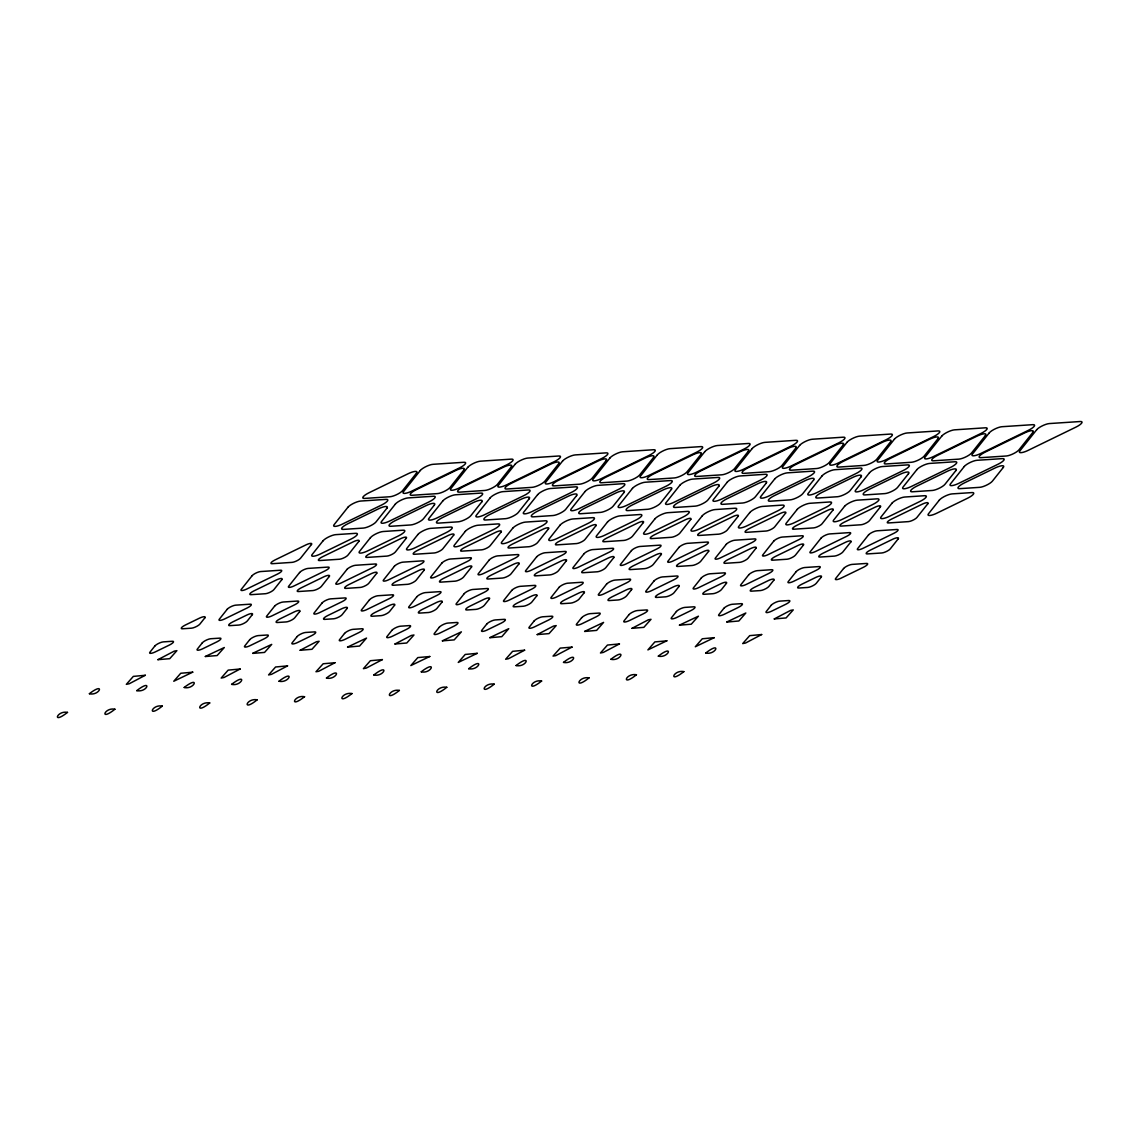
<?xml version="1.0" encoding="UTF-8"?>
<svg xmlns="http://www.w3.org/2000/svg" width="1139" height="1139" viewBox="0 0 1139 1139"><rect width="100%" height="100%" fill="white"/><g stroke="black" fill="none" stroke-linecap="round" stroke-linejoin="round"><path stroke-width="1.5" d="M67.5 712.359C51.454 725.13 56.978 710.152 67.5 712.416M89.369 693.779C99.776 696.014 105.457 681.321 89.426 693.651M114.911 709.227C99.079 721.898 104.375 707.077 114.911 709.227M136.78 690.647C147.472 692.811 152.697 678.061 136.78 690.647M145.322 675.27L129.22 683.756L126.329 684.34L133.334 676.395L145.322 675.27M157.922 659.666L169.725 658.684L176.901 650.654L174.21 651.152L157.922 659.666M162.322 706.095C146.461 718.837 151.829 703.831 162.322 706.152M184.205 687.515C194.47 689.821 200.379 674.943 184.219 687.443M192.733 672.138L173.769 681.25L180.745 673.263L192.733 672.195M205.333 656.534L217.136 655.551L224.312 647.522L205.347 656.463M209.733 702.962C194.185 715.591 198.812 700.969 209.733 702.962M231.616 684.368C241.952 686.689 247.832 671.725 231.616 684.368M240.144 669.006L224.041 677.491L221.165 678.061L228.156 670.131L240.144 669.006M252.744 653.402L264.547 652.419L271.723 644.389L252.787 653.259M257.143 699.83C241.625 712.444 246.28 697.808 257.143 699.83M279.027 681.236C289.263 683.571 295.314 668.65 279.041 681.179M287.555 665.874L271.452 674.359L268.576 674.929L275.567 666.998L287.555 665.874M300.155 650.269L311.958 649.287L319.134 641.257L316.443 641.741L300.155 650.269M304.569 696.684C288.537 709.426 294.147 694.42 304.554 696.741M326.437 678.104C336.845 680.339 342.512 665.632 326.48 677.976M334.966 662.727L318.678 671.312L315.973 671.739L323.163 663.766L334.966 662.727M347.566 647.123L359.554 646.055L366.53 638.082L347.58 647.066M351.979 693.551C336.147 706.251 341.159 691.544 351.979 693.551M373.848 674.971C384.227 677.278 389.951 662.343 373.848 674.971M382.391 659.595L366.274 668.08L363.398 668.664L370.389 660.72L382.391 659.595M394.977 643.991L406.78 643.008L413.97 634.993L411.264 635.477L394.977 643.991M399.39 690.419C383.658 703.09 388.67 688.34 399.39 690.419M421.259 671.839C431.524 674.16 437.447 659.267 421.273 671.768M429.802 656.463L410.837 665.575L417.799 657.587L429.787 656.52M442.388 640.858L454.205 639.876L461.38 631.846L442.402 640.801M446.801 687.287C431.168 699.93 435.867 685.322 446.801 687.287M468.67 668.707C479.149 670.956 484.787 656.078 468.67 668.707M477.213 653.33L458.248 662.442L465.21 654.455L477.213 653.33M489.798 637.726L501.801 636.658L508.763 628.671L489.855 637.598M494.212 684.155C478.594 696.783 483.32 682.161 494.212 684.155M516.081 665.56C526.702 667.753 532.055 652.96 516.081 665.56M524.623 650.198L508.521 658.684L505.631 659.253L512.621 651.323L524.623 650.198M537.209 634.594L549.026 633.611L556.202 625.582L553.497 626.08L537.209 634.594M541.623 681.022C525.805 693.736 531.173 678.744 541.623 681.079M563.492 662.428C574.227 664.535 579.466 649.885 563.52 662.371M572.034 647.066L555.747 655.637L553.041 656.078L560.217 648.105L572.034 647.123M584.634 631.462L596.622 630.394L603.585 622.407L584.649 631.39M589.034 677.876C573.259 690.561 578.256 675.854 589.034 677.876M610.903 659.296C621.282 661.617 626.948 646.696 610.903 659.296M619.445 643.919L603.343 652.419L600.452 652.989L607.457 645.058L619.445 643.919M632.045 628.315L643.848 627.347L651.024 619.317L648.333 619.801L632.045 628.315M636.445 674.744C620.883 687.401 625.411 672.822 636.445 674.744M658.328 656.164C668.579 658.484 674.53 643.606 658.342 656.107M666.856 640.787L647.892 649.899L654.868 641.912L666.856 640.844M679.456 625.183L691.259 624.2L698.435 616.185L679.47 625.126M683.856 671.611C667.967 684.311 673.22 669.518 683.856 671.611M705.739 653.031C716.203 655.281 721.855 640.403 705.739 653.031M714.267 637.655L695.303 646.767L702.279 638.78L714.267 637.655M726.867 622.051L738.855 620.983L745.831 612.996L726.91 621.922M761.678 634.523L745.575 643.008L742.699 643.592L749.69 635.647L761.678 634.523M774.278 618.918L786.081 617.936L793.257 609.906L790.566 610.404L774.278 618.918M154.876 645.984L149.935 652.22A5.424 1.381 -25.2 0 0 150.761 653.345A5.424 1.381 -25.2 0 0 155.402 651.85L169.455 645.016A5.424 1.381 -25.2 0 0 172.43 641.271L163.318 641.883A5.424 1.381 -25.2 0 0 154.876 645.984M204.849 617.851L199.909 624.072A5.424 1.381 -25.2 0 1 191.452 628.187L182.354 628.785A5.424 1.381 -25.2 0 1 185.33 625.04L199.382 618.206A5.424 1.381 -25.2 0 1 204.023 616.712A5.424 1.381 -25.2 0 1 204.849 617.851M252.16 575.665L241.269 589.39A5.424 1.381 -25.2 0 0 242.109 590.515A5.424 1.381 -25.2 0 0 246.75 589.034L277.688 573.971A5.424 1.381 -25.2 0 0 280.664 570.226L260.617 571.55A5.424 1.381 -25.2 0 0 252.16 575.665M227.231 609.251L219.3 619.232A5.424 1.381 -25.2 0 0 220.14 620.371A5.424 1.381 -25.2 0 0 224.782 618.876L247.277 607.927A5.424 1.381 -25.2 0 0 250.253 604.183L235.673 605.151A5.424 1.381 -25.2 0 0 227.231 609.251M202.286 642.852L197.346 649.088A5.424 1.381 -25.2 0 0 198.172 650.212A5.424 1.381 -25.2 0 0 202.813 648.717L216.866 641.883A5.424 1.381 -25.2 0 0 219.841 638.139L210.729 638.737A5.424 1.381 -25.2 0 0 202.286 642.852M252.26 614.704L247.32 620.94A5.424 1.381 -25.2 0 1 238.863 625.055L229.765 625.653A5.424 1.381 -25.2 0 1 232.74 621.908L246.793 615.074A5.424 1.381 -25.2 0 1 251.434 613.579A5.424 1.381 -25.2 0 1 252.26 614.704M281.846 579.623L273.915 589.603A5.424 1.381 -25.2 0 1 265.472 593.718L250.893 594.672A5.424 1.381 -25.2 0 1 253.869 590.927L276.364 579.979A5.424 1.381 -25.2 0 1 281.006 578.498A5.424 1.381 -25.2 0 1 281.846 579.623M311.417 544.542L300.525 558.267A5.424 1.381 -25.2 0 1 292.082 562.367L272.036 563.705A5.424 1.381 -25.2 0 1 274.997 559.961L305.95 544.898A5.424 1.381 -25.2 0 1 310.591 543.403A5.424 1.381 -25.2 0 1 311.417 544.542M347.965 507.211L334.097 524.68A8.144 2.064 -25.2 0 0 335.35 526.375A8.144 2.064 -25.2 0 0 342.312 524.139L381.707 504.976A8.144 2.064 -25.2 0 0 386.164 499.366L360.636 501.046A8.144 2.064 -25.2 0 0 347.965 507.211M323.035 540.811L312.129 554.536A8.144 2.064 -25.2 0 0 313.382 556.231A8.144 2.064 -25.2 0 0 320.344 553.995L351.296 538.932A8.144 2.064 -25.2 0 0 355.752 533.323L335.692 534.647A8.144 2.064 -25.2 0 0 323.035 540.811M299.585 572.533L288.68 586.258A5.424 1.381 -25.2 0 0 289.52 587.382A5.424 1.381 -25.2 0 0 294.161 585.887L325.099 570.838A5.424 1.381 -25.2 0 0 328.075 567.094L308.028 568.418A5.424 1.381 -25.2 0 0 299.585 572.533M274.641 606.119L266.711 616.099A5.424 1.381 -25.2 0 0 267.551 617.224A5.424 1.381 -25.2 0 0 272.193 615.743L294.688 604.795A5.424 1.381 -25.2 0 0 297.663 601.05L283.084 602.018A5.424 1.381 -25.2 0 0 274.641 606.119M249.697 639.719L244.757 645.955A5.424 1.381 -25.2 0 0 245.583 647.08A5.424 1.381 -25.2 0 0 250.224 645.585L264.276 638.751A5.424 1.381 -25.2 0 0 267.252 635.007L258.154 635.605A5.424 1.381 -25.2 0 0 249.697 639.719M299.671 611.572L294.73 617.808A5.424 1.381 -25.2 0 1 286.288 621.922L277.176 622.52A5.424 1.381 -25.2 0 1 280.151 618.776L294.204 611.942A5.424 1.381 -25.2 0 1 298.845 610.447A5.424 1.381 -25.2 0 1 299.671 611.572M329.256 576.491L321.326 586.471A5.424 1.381 -25.2 0 1 312.883 590.572L298.304 591.54A5.424 1.381 -25.2 0 1 301.28 587.795L323.775 576.847A5.424 1.381 -25.2 0 1 328.416 575.366A5.424 1.381 -25.2 0 1 329.256 576.491M358.828 541.409L347.936 555.134A5.424 1.381 -25.2 0 1 339.493 559.235L319.447 560.559A5.424 1.381 -25.2 0 1 322.408 556.814L353.361 541.765A5.424 1.381 -25.2 0 1 358.002 540.27A5.424 1.381 -25.2 0 1 358.828 541.409M386.918 508.193L376.027 521.918A8.144 2.064 -25.2 0 1 363.355 528.083L343.309 529.407A8.144 2.064 -25.2 0 1 347.765 523.783L378.718 508.734A8.144 2.064 -25.2 0 1 385.68 506.499A8.144 2.064 -25.2 0 1 386.918 508.193M416.504 473.112L402.637 490.582A8.144 2.064 -25.2 0 1 389.965 496.746L364.437 498.426A8.144 2.064 -25.2 0 1 368.894 492.817L408.289 473.653A8.144 2.064 -25.2 0 1 415.251 471.418A8.144 2.064 -25.2 0 1 416.504 473.112M420.319 470.478L403.477 491.706A8.144 2.064 -25.2 0 0 404.715 493.401A8.144 2.064 -25.2 0 0 411.677 491.165L459.53 467.887A8.144 2.064 -25.2 0 0 463.986 462.277L432.991 464.313A8.144 2.064 -25.2 0 0 420.319 470.478M395.375 504.079L381.508 521.548A8.144 2.064 -25.2 0 0 382.761 523.242A8.144 2.064 -25.2 0 0 389.723 521.007L429.118 501.843A8.144 2.064 -25.2 0 0 433.575 496.234L408.047 497.914A8.144 2.064 -25.2 0 0 395.375 504.079M370.446 537.665L359.54 551.404A8.144 2.064 -25.2 0 0 360.792 553.098A8.144 2.064 -25.2 0 0 367.755 550.849L398.707 535.8A8.144 2.064 -25.2 0 0 403.163 530.19L383.117 531.514A8.144 2.064 -25.2 0 0 370.446 537.665M346.996 569.386L336.09 583.125A5.424 1.381 -25.2 0 0 336.93 584.25A5.424 1.381 -25.2 0 0 341.572 582.755L372.51 567.706A5.424 1.381 -25.2 0 0 375.486 563.962L355.439 565.286A5.424 1.381 -25.2 0 0 346.996 569.386M322.052 602.987L314.136 612.967A5.424 1.381 -25.2 0 0 314.962 614.092A5.424 1.381 -25.2 0 0 319.603 612.611L342.099 601.663A5.424 1.381 -25.2 0 0 345.074 597.918L330.495 598.872A5.424 1.381 -25.2 0 0 322.052 602.987M297.108 636.587L292.168 642.809A5.424 1.381 -25.2 0 0 292.994 643.948A5.424 1.381 -25.2 0 0 297.649 642.453L311.687 635.619A5.424 1.381 -25.2 0 0 314.663 631.874L305.565 632.472A5.424 1.381 -25.2 0 0 297.108 636.587M347.082 608.44L342.141 614.676A5.424 1.381 -25.2 0 1 333.699 618.776L324.587 619.388A5.424 1.381 -25.2 0 1 327.562 615.644L341.615 608.81A5.424 1.381 -25.2 0 1 346.256 607.315A5.424 1.381 -25.2 0 1 347.082 608.44M376.667 573.358L368.751 583.339A5.424 1.381 -25.2 0 1 360.294 587.439L345.729 588.407A5.424 1.381 -25.2 0 1 348.691 584.663L371.186 573.714A5.424 1.381 -25.2 0 1 375.827 572.219A5.424 1.381 -25.2 0 1 376.667 573.358M406.253 538.263L395.347 552.002A5.424 1.381 -25.2 0 1 386.904 556.103L366.858 557.427A5.424 1.381 -25.2 0 1 369.819 553.682L400.771 538.633A5.424 1.381 -25.2 0 1 405.413 537.138A5.424 1.381 -25.2 0 1 406.253 538.263M434.343 505.061L423.437 518.786A8.144 2.064 -25.2 0 1 410.766 524.951L390.72 526.275A8.144 2.064 -25.2 0 1 395.176 520.651L426.128 505.602A8.144 2.064 -25.2 0 1 433.091 503.367A8.144 2.064 -25.2 0 1 434.343 505.061M463.915 469.966L450.047 487.449A8.144 2.064 -25.2 0 1 437.376 493.614L411.848 495.294A8.144 2.064 -25.2 0 1 416.304 489.685L455.7 470.521A8.144 2.064 -25.2 0 1 462.662 468.286A8.144 2.064 -25.2 0 1 463.915 469.966M467.73 467.346L450.887 488.574A8.144 2.064 -25.2 0 0 452.14 490.268A8.144 2.064 -25.2 0 0 459.102 488.033L506.94 464.755A8.144 2.064 -25.2 0 0 511.397 459.131L480.402 461.181A8.144 2.064 -25.2 0 0 467.73 467.346M442.786 500.946L428.919 518.416A8.144 2.064 -25.2 0 0 430.172 520.11A8.144 2.064 -25.2 0 0 437.134 517.875L476.529 498.711A8.144 2.064 -25.2 0 0 480.985 493.087L455.458 494.782A8.144 2.064 -25.2 0 0 442.786 500.946M417.856 534.533L406.95 548.258A8.144 2.064 -25.2 0 0 408.203 549.952A8.144 2.064 -25.2 0 0 415.166 547.717L446.118 532.668A8.144 2.064 -25.2 0 0 450.574 527.044L430.528 528.368A8.144 2.064 -25.2 0 0 417.856 534.533M394.407 566.254L383.501 579.993A5.424 1.381 -25.2 0 0 384.341 581.118A5.424 1.381 -25.2 0 0 388.983 579.623L419.921 564.574A5.424 1.381 -25.2 0 0 422.896 560.829L402.85 562.153A5.424 1.381 -25.2 0 0 394.407 566.254M369.463 599.854L361.547 609.835A5.424 1.381 -25.2 0 0 362.373 610.96A5.424 1.381 -25.2 0 0 367.014 609.465L389.524 598.53A5.424 1.381 -25.2 0 0 392.485 594.786L377.906 595.74A5.424 1.381 -25.2 0 0 369.463 599.854M344.533 633.441L339.579 639.677A5.424 1.381 -25.2 0 0 340.419 640.816A5.424 1.381 -25.2 0 0 345.06 639.321L359.112 632.487A5.424 1.381 -25.2 0 0 362.074 628.742L352.976 629.34A5.424 1.381 -25.2 0 0 344.533 633.441M394.507 605.307L389.552 611.543A5.424 1.381 -25.2 0 1 381.109 615.644L371.997 616.256A5.424 1.381 -25.2 0 1 374.973 612.497L389.025 605.663A5.424 1.381 -25.2 0 1 393.667 604.183A5.424 1.381 -25.2 0 1 394.507 605.307M424.078 570.226L416.162 580.207A5.424 1.381 -25.2 0 1 407.705 584.307L393.14 585.275A5.424 1.381 -25.2 0 1 396.101 581.531L418.597 570.582A5.424 1.381 -25.2 0 1 423.252 569.087A5.424 1.381 -25.2 0 1 424.078 570.226M453.664 535.131L442.758 548.87A5.424 1.381 -25.2 0 1 434.315 552.97L414.269 554.294A5.424 1.381 -25.2 0 1 417.23 550.55L448.182 535.501A5.424 1.381 -25.2 0 1 452.824 534.006A5.424 1.381 -25.2 0 1 453.664 535.131M481.754 501.929L470.848 515.654A8.144 2.064 -25.2 0 1 458.177 521.819L438.131 523.143A8.144 2.064 -25.2 0 1 442.587 517.519L473.539 502.47A8.144 2.064 -25.2 0 1 480.501 500.235A8.144 2.064 -25.2 0 1 481.754 501.929M511.326 466.833L497.458 484.317A8.144 2.064 -25.2 0 1 484.787 490.468L459.273 492.162A8.144 2.064 -25.2 0 1 463.715 486.538L503.111 467.374A8.144 2.064 -25.2 0 1 510.073 465.139A8.144 2.064 -25.2 0 1 511.326 466.833M515.141 464.214L498.298 485.442A8.144 2.064 -25.2 0 0 499.551 487.122A8.144 2.064 -25.2 0 0 506.513 484.887L554.351 461.622A8.144 2.064 -25.2 0 0 558.808 455.999L527.813 458.049A8.144 2.064 -25.2 0 0 515.141 464.214M490.211 497.8L476.33 515.284A8.144 2.064 -25.2 0 0 477.583 516.978A8.144 2.064 -25.2 0 0 484.545 514.743L523.94 495.579A8.144 2.064 -25.2 0 0 528.396 489.955L502.868 491.649A8.144 2.064 -25.2 0 0 490.211 497.8M465.267 531.4L454.376 545.125A8.144 2.064 -25.2 0 0 455.614 546.82A8.144 2.064 -25.2 0 0 462.576 544.584L493.529 529.535A8.144 2.064 -25.2 0 0 497.985 523.912L477.939 525.236A8.144 2.064 -25.2 0 0 465.267 531.4M441.818 563.122L430.912 576.847A5.424 1.381 -25.2 0 0 431.752 577.986A5.424 1.381 -25.2 0 0 436.394 576.491L467.346 561.442A5.424 1.381 -25.2 0 0 470.307 557.697L450.261 559.021A5.424 1.381 -25.2 0 0 441.818 563.122M416.874 596.722L408.958 606.703A5.424 1.381 -25.2 0 0 409.784 607.827A5.424 1.381 -25.2 0 0 414.425 606.332L436.935 595.398A5.424 1.381 -25.2 0 0 439.896 591.639L425.317 592.607A5.424 1.381 -25.2 0 0 416.874 596.722M391.944 630.308L386.989 636.544A5.424 1.381 -25.2 0 0 387.829 637.669A5.424 1.381 -25.2 0 0 392.471 636.188L406.523 629.354A5.424 1.381 -25.2 0 0 409.485 625.596L400.387 626.208A5.424 1.381 -25.2 0 0 391.944 630.308M441.918 602.175L436.963 608.411A5.424 1.381 -25.2 0 1 428.52 612.511L419.408 613.109A5.424 1.381 -25.2 0 1 422.384 609.365L436.436 602.531A5.424 1.381 -25.2 0 1 441.078 601.036A5.424 1.381 -25.2 0 1 441.918 602.175M471.489 567.08L463.573 577.06A5.424 1.381 -25.2 0 1 455.116 581.175L440.551 582.143A5.424 1.381 -25.2 0 1 443.512 578.398L466.022 567.45A5.424 1.381 -25.2 0 1 470.663 565.955A5.424 1.381 -25.2 0 1 471.489 567.08M501.075 531.998L490.169 545.723A5.424 1.381 -25.2 0 1 481.726 549.838L461.679 551.162A5.424 1.381 -25.2 0 1 464.655 547.418L495.593 532.369A5.424 1.381 -25.2 0 1 500.235 530.874A5.424 1.381 -25.2 0 1 501.075 531.998M529.165 498.782L518.259 512.522A8.144 2.064 -25.2 0 1 505.602 518.672L485.541 520.01A8.144 2.064 -25.2 0 1 489.998 514.387L520.95 499.338A8.144 2.064 -25.2 0 1 527.912 497.102A8.144 2.064 -25.2 0 1 529.165 498.782M558.736 463.701L544.869 481.185A8.144 2.064 -25.2 0 1 532.198 487.335L506.684 489.03A8.144 2.064 -25.2 0 1 511.14 483.406L550.521 464.242A8.144 2.064 -25.2 0 1 557.484 462.007A8.144 2.064 -25.2 0 1 558.736 463.701M562.552 461.081L545.709 482.295A8.144 2.064 -25.2 0 0 546.962 483.99A8.144 2.064 -25.2 0 0 553.924 481.754L601.762 458.49A8.144 2.064 -25.2 0 0 606.219 452.866L575.223 454.917A8.144 2.064 -25.2 0 0 562.552 461.081M537.622 494.668L523.741 512.151A8.144 2.064 -25.2 0 0 524.994 513.846A8.144 2.064 -25.2 0 0 531.956 511.61L571.351 492.447A8.144 2.064 -25.2 0 0 575.807 486.823L550.279 488.517A8.144 2.064 -25.2 0 0 537.622 494.668M512.678 528.268L501.786 541.993A8.144 2.064 -25.2 0 0 503.025 543.687A8.144 2.064 -25.2 0 0 510.001 541.452L540.94 526.403A8.144 2.064 -25.2 0 0 545.396 520.779L525.35 522.103A8.144 2.064 -25.2 0 0 512.678 528.268M489.229 559.989L478.323 573.714A5.424 1.381 -25.2 0 0 479.163 574.839A5.424 1.381 -25.2 0 0 483.804 573.358L514.757 558.295A5.424 1.381 -25.2 0 0 517.718 554.551L497.672 555.875A5.424 1.381 -25.2 0 0 489.229 559.989M464.285 593.59L456.369 603.57A5.424 1.381 -25.2 0 0 457.195 604.695A5.424 1.381 -25.2 0 0 461.836 603.2L484.346 592.252A5.424 1.381 -25.2 0 0 487.307 588.507L472.742 589.475A5.424 1.381 -25.2 0 0 464.285 593.59M439.355 627.176L434.4 633.412A5.424 1.381 -25.2 0 0 435.24 634.537A5.424 1.381 -25.2 0 0 439.882 633.056L453.934 626.208A5.424 1.381 -25.2 0 0 456.896 622.464L447.798 623.076A5.424 1.381 -25.2 0 0 439.355 627.176M489.329 599.043L484.374 605.265A5.424 1.381 -25.2 0 1 475.931 609.379L466.833 609.977A5.424 1.381 -25.2 0 1 469.795 606.233L483.847 599.399A5.424 1.381 -25.2 0 1 488.489 597.904A5.424 1.381 -25.2 0 1 489.329 599.043M518.9 563.947L510.984 573.928A5.424 1.381 -25.2 0 1 502.541 578.043L487.962 579.011A5.424 1.381 -25.2 0 1 490.923 575.252L513.433 564.318A5.424 1.381 -25.2 0 1 518.074 562.823A5.424 1.381 -25.2 0 1 518.9 563.947M548.485 528.866L537.58 542.591A5.424 1.381 -25.2 0 1 529.137 546.706L509.09 548.03A5.424 1.381 -25.2 0 1 512.066 544.285L543.004 529.222A5.424 1.381 -25.2 0 1 547.645 527.741A5.424 1.381 -25.2 0 1 548.485 528.866M576.576 495.65L565.67 509.389A8.144 2.064 -25.2 0 1 553.013 515.54L532.952 516.864A8.144 2.064 -25.2 0 1 537.409 511.254L568.361 496.191A8.144 2.064 -25.2 0 1 575.323 493.956A8.144 2.064 -25.2 0 1 576.576 495.65M606.147 460.569L592.28 478.038A8.144 2.064 -25.2 0 1 579.609 484.203L554.095 485.897A8.144 2.064 -25.2 0 1 558.551 480.274L597.947 461.11A8.144 2.064 -25.2 0 1 604.909 458.875A8.144 2.064 -25.2 0 1 606.147 460.569M609.963 457.949L593.12 479.163A8.144 2.064 -25.2 0 0 594.373 480.857A8.144 2.064 -25.2 0 0 601.335 478.622L649.173 455.344A8.144 2.064 -25.2 0 0 653.629 449.734L622.634 451.784A8.144 2.064 -25.2 0 0 609.963 457.949M585.033 491.535L571.152 509.019A8.144 2.064 -25.2 0 0 572.404 510.713A8.144 2.064 -25.2 0 0 579.367 508.464L618.762 489.3A8.144 2.064 -25.2 0 0 623.218 483.691L597.69 485.371A8.144 2.064 -25.2 0 0 585.033 491.535M560.089 525.136L549.197 538.861A8.144 2.064 -25.2 0 0 550.45 540.555A8.144 2.064 -25.2 0 0 557.412 538.32L588.35 523.257A8.144 2.064 -25.2 0 0 592.807 517.647L572.76 518.971A8.144 2.064 -25.2 0 0 560.089 525.136M536.64 556.857L525.748 570.582A5.424 1.381 -25.2 0 0 526.574 571.707A5.424 1.381 -25.2 0 0 531.215 570.226L562.168 555.163A5.424 1.381 -25.2 0 0 565.129 551.418L545.083 552.742A5.424 1.381 -25.2 0 0 536.64 556.857M511.696 590.443L503.78 600.424A5.424 1.381 -25.2 0 0 504.605 601.563A5.424 1.381 -25.2 0 0 509.261 600.068L531.756 589.119A5.424 1.381 -25.2 0 0 534.718 585.375L520.153 586.343A5.424 1.381 -25.2 0 0 511.696 590.443M486.766 624.044L481.811 630.28A5.424 1.381 -25.2 0 0 482.651 631.405A5.424 1.381 -25.2 0 0 487.293 629.91L501.345 623.076A5.424 1.381 -25.2 0 0 504.306 619.331L495.209 619.929A5.424 1.381 -25.2 0 0 486.766 624.044M536.74 595.896L531.785 602.132A5.424 1.381 -25.2 0 1 523.342 606.247L514.244 606.845A5.424 1.381 -25.2 0 1 517.206 603.101L531.258 596.267A5.424 1.381 -25.2 0 1 535.899 594.772A5.424 1.381 -25.2 0 1 536.74 595.896M566.311 560.815L558.395 570.796A5.424 1.381 -25.2 0 1 549.952 574.91L535.373 575.864A5.424 1.381 -25.2 0 1 538.348 572.12L560.844 561.185A5.424 1.381 -25.2 0 1 565.485 559.69A5.424 1.381 -25.2 0 1 566.311 560.815M595.896 525.734L585.005 539.459A5.424 1.381 -25.2 0 1 576.548 543.574L556.501 544.898A5.424 1.381 -25.2 0 1 559.477 541.153L590.415 526.09A5.424 1.381 -25.2 0 1 595.056 524.609A5.424 1.381 -25.2 0 1 595.896 525.734M623.987 492.518L613.095 506.243A8.144 2.064 -25.2 0 1 600.424 512.408L580.377 513.732A8.144 2.064 -25.2 0 1 584.82 508.122L615.772 493.059A8.144 2.064 -25.2 0 1 622.734 490.824A8.144 2.064 -25.2 0 1 623.987 492.518M653.572 457.437L639.691 474.906A8.144 2.064 -25.2 0 1 627.019 481.071L601.506 482.765A8.144 2.064 -25.2 0 1 605.962 477.141L645.357 457.978A8.144 2.064 -25.2 0 1 652.32 455.742A8.144 2.064 -25.2 0 1 653.572 457.437M657.374 454.803L640.531 476.031A8.144 2.064 -25.2 0 0 641.784 477.725A8.144 2.064 -25.2 0 0 648.746 475.49L696.584 452.211A8.144 2.064 -25.2 0 0 701.04 446.602L670.045 448.652A8.144 2.064 -25.2 0 0 657.374 454.803M632.444 488.403L618.562 505.873A8.144 2.064 -25.2 0 0 619.815 507.567A8.144 2.064 -25.2 0 0 626.777 505.332L666.173 486.168A8.144 2.064 -25.2 0 0 670.629 480.558L645.115 482.238A8.144 2.064 -25.2 0 0 632.444 488.403M607.5 522.004L596.608 535.729A8.144 2.064 -25.2 0 0 597.861 537.423A8.144 2.064 -25.2 0 0 604.823 535.188L635.761 520.124A8.144 2.064 -25.2 0 0 640.218 514.515L620.171 515.839A8.144 2.064 -25.2 0 0 607.5 522.004M584.051 553.725L573.159 567.45A5.424 1.381 -25.2 0 0 573.985 568.575A5.424 1.381 -25.2 0 0 578.626 567.08L609.579 552.031A5.424 1.381 -25.2 0 0 612.54 548.286L592.494 549.61A5.424 1.381 -25.2 0 0 584.051 553.725M559.121 587.311L551.191 597.292A5.424 1.381 -25.2 0 0 552.031 598.431A5.424 1.381 -25.2 0 0 556.672 596.936L579.167 585.987A5.424 1.381 -25.2 0 0 582.143 582.243L567.564 583.211A5.424 1.381 -25.2 0 0 559.121 587.311M534.177 620.912L529.222 627.148A5.424 1.381 -25.2 0 0 530.062 628.272A5.424 1.381 -25.2 0 0 534.704 626.777L548.756 619.943A5.424 1.381 -25.2 0 0 551.732 616.199L542.62 616.797A5.424 1.381 -25.2 0 0 534.177 620.912M584.15 592.764L579.196 599A5.424 1.381 -25.2 0 1 570.753 603.115L561.655 603.713A5.424 1.381 -25.2 0 1 564.617 599.968L578.669 593.134A5.424 1.381 -25.2 0 1 583.31 591.639A5.424 1.381 -25.2 0 1 584.15 592.764M613.722 557.683L605.806 567.663A5.424 1.381 -25.2 0 1 597.363 571.778L582.784 572.732A5.424 1.381 -25.2 0 1 585.759 568.987L608.254 558.039A5.424 1.381 -25.2 0 1 612.896 556.558A5.424 1.381 -25.2 0 1 613.722 557.683M643.307 522.602L632.416 536.327A5.424 1.381 -25.2 0 1 623.958 540.427L603.912 541.751A5.424 1.381 -25.2 0 1 606.888 538.007L637.826 522.958A5.424 1.381 -25.2 0 1 642.467 521.463A5.424 1.381 -25.2 0 1 643.307 522.602M671.398 489.386L660.506 503.111A8.144 2.064 -25.2 0 1 647.835 509.275L627.788 510.599A8.144 2.064 -25.2 0 1 632.245 504.976L663.183 489.927A8.144 2.064 -25.2 0 1 670.145 487.691A8.144 2.064 -25.2 0 1 671.398 489.386M700.983 454.304L687.102 471.774A8.144 2.064 -25.2 0 1 674.43 477.939L648.917 479.619A8.144 2.064 -25.2 0 1 653.373 474.009L692.768 454.845A8.144 2.064 -25.2 0 1 699.73 452.61A8.144 2.064 -25.2 0 1 700.983 454.304M704.785 451.67L687.942 472.899A8.144 2.064 -25.2 0 0 689.195 474.593A8.144 2.064 -25.2 0 0 696.157 472.358L743.995 449.079A8.144 2.064 -25.2 0 0 748.451 443.47L717.456 445.52A8.144 2.064 -25.2 0 0 704.785 451.67M679.855 485.271L665.988 502.74A8.144 2.064 -25.2 0 0 667.226 504.435A8.144 2.064 -25.2 0 0 674.188 502.199L713.584 483.036A8.144 2.064 -25.2 0 0 718.04 477.426L692.526 479.106A8.144 2.064 -25.2 0 0 679.855 485.271M654.911 518.857L644.019 532.596A8.144 2.064 -25.2 0 0 645.272 534.291A8.144 2.064 -25.2 0 0 652.234 532.055L683.172 516.992A8.144 2.064 -25.2 0 0 687.629 511.383L667.582 512.707A8.144 2.064 -25.2 0 0 654.911 518.857M631.462 550.578L620.57 564.318A5.424 1.381 -25.2 0 0 621.396 565.442A5.424 1.381 -25.2 0 0 626.037 563.947L656.989 548.898A5.424 1.381 -25.2 0 0 659.965 545.154L639.904 546.478A5.424 1.381 -25.2 0 0 631.462 550.578M606.532 584.179L598.601 594.159A5.424 1.381 -25.2 0 0 599.441 595.284A5.424 1.381 -25.2 0 0 604.083 593.803L626.578 582.855A5.424 1.381 -25.2 0 0 629.554 579.11L614.975 580.078A5.424 1.381 -25.2 0 0 606.532 584.179M581.588 617.779L576.633 624.001A5.424 1.381 -25.2 0 0 577.473 625.14A5.424 1.381 -25.2 0 0 582.114 623.645L596.167 616.811A5.424 1.381 -25.2 0 0 599.142 613.067L590.03 613.665A5.424 1.381 -25.2 0 0 581.588 617.779M631.561 589.632L626.607 595.868A5.424 1.381 -25.2 0 1 618.164 599.968L609.066 600.58A5.424 1.381 -25.2 0 1 612.027 596.836L626.08 590.002A5.424 1.381 -25.2 0 1 630.721 588.507A5.424 1.381 -25.2 0 1 631.561 589.632M661.147 554.551L653.216 564.531A5.424 1.381 -25.2 0 1 644.774 568.632L630.194 569.6A5.424 1.381 -25.2 0 1 633.17 565.855L655.665 554.907A5.424 1.381 -25.2 0 1 660.307 553.426A5.424 1.381 -25.2 0 1 661.147 554.551M690.718 519.455L679.826 533.194A5.424 1.381 -25.2 0 1 671.384 537.295L651.323 538.619A5.424 1.381 -25.2 0 1 654.299 534.874L685.251 519.825A5.424 1.381 -25.2 0 1 689.892 518.33A5.424 1.381 -25.2 0 1 690.718 519.455M718.809 486.253L707.917 499.978A8.144 2.064 -25.2 0 1 695.246 506.143L675.199 507.467A8.144 2.064 -25.2 0 1 679.656 501.843L710.594 486.794A8.144 2.064 -25.2 0 1 717.556 484.559A8.144 2.064 -25.2 0 1 718.809 486.253M748.394 451.172L734.513 468.642A8.144 2.064 -25.2 0 1 721.855 474.806L696.328 476.486A8.144 2.064 -25.2 0 1 700.784 470.877L740.179 451.713A8.144 2.064 -25.2 0 1 747.141 449.478A8.144 2.064 -25.2 0 1 748.394 451.172M752.21 448.538L735.353 469.766A8.144 2.064 -25.2 0 0 736.606 471.461A8.144 2.064 -25.2 0 0 743.568 469.225L791.406 445.947A8.144 2.064 -25.2 0 0 795.862 440.323L764.867 442.373A8.144 2.064 -25.2 0 0 752.21 448.538M727.266 482.139L713.398 499.608A8.144 2.064 -25.2 0 0 714.637 501.302A8.144 2.064 -25.2 0 0 721.613 499.067L760.994 479.903A8.144 2.064 -25.2 0 0 765.451 474.28L739.937 475.974A8.144 2.064 -25.2 0 0 727.266 482.139M702.322 515.725L691.43 529.464A8.144 2.064 -25.2 0 0 692.683 531.144A8.144 2.064 -25.2 0 0 699.645 528.909L730.583 513.86A8.144 2.064 -25.2 0 0 735.039 508.236L714.993 509.574A8.144 2.064 -25.2 0 0 702.322 515.725M678.872 547.446L667.981 561.185A5.424 1.381 -25.2 0 0 668.807 562.31A5.424 1.381 -25.2 0 0 673.448 560.815L704.4 545.766A5.424 1.381 -25.2 0 0 707.376 542.022L687.315 543.346A5.424 1.381 -25.2 0 0 678.872 547.446M653.943 581.047L646.012 591.027A5.424 1.381 -25.2 0 0 646.852 592.152A5.424 1.381 -25.2 0 0 651.494 590.671L673.989 579.723A5.424 1.381 -25.2 0 0 676.965 575.978L662.385 576.932A5.424 1.381 -25.2 0 0 653.943 581.047M628.999 614.633L624.058 620.869A5.424 1.381 -25.2 0 0 624.884 622.008A5.424 1.381 -25.2 0 0 629.525 620.513L643.578 613.679A5.424 1.381 -25.2 0 0 646.553 609.934L637.441 610.532A5.424 1.381 -25.2 0 0 628.999 614.633M678.972 586.5L674.032 592.736A5.424 1.381 -25.2 0 1 665.575 596.836L656.477 597.448A5.424 1.381 -25.2 0 1 659.453 593.704L673.505 586.856A5.424 1.381 -25.2 0 1 678.146 585.375A5.424 1.381 -25.2 0 1 678.972 586.5M708.558 551.418L700.627 561.399A5.424 1.381 -25.2 0 1 692.185 565.499L677.605 566.467A5.424 1.381 -25.2 0 1 680.581 562.723L703.076 551.774A5.424 1.381 -25.2 0 1 707.718 550.279A5.424 1.381 -25.2 0 1 708.558 551.418M738.129 516.323L727.237 530.062A5.424 1.381 -25.2 0 1 718.794 534.163L698.734 535.487A5.424 1.381 -25.2 0 1 701.709 531.742L732.662 516.693A5.424 1.381 -25.2 0 1 737.303 515.198A5.424 1.381 -25.2 0 1 738.129 516.323M766.22 483.121L755.328 496.846A8.144 2.064 -25.2 0 1 742.656 503.011L722.61 504.335A8.144 2.064 -25.2 0 1 727.066 498.711L758.005 483.662A8.144 2.064 -25.2 0 1 764.967 481.427A8.144 2.064 -25.2 0 1 766.22 483.121M795.805 448.026L781.924 465.509A8.144 2.064 -25.2 0 1 769.266 471.674L743.739 473.354A8.144 2.064 -25.2 0 1 748.195 467.73L787.59 448.567A8.144 2.064 -25.2 0 1 794.552 446.331A8.144 2.064 -25.2 0 1 795.805 448.026M799.621 445.406L782.764 466.634A8.144 2.064 -25.2 0 0 784.016 468.328A8.144 2.064 -25.2 0 0 790.979 466.079L838.817 442.815A8.144 2.064 -25.2 0 0 843.273 437.191L812.278 439.241A8.144 2.064 -25.2 0 0 799.621 445.406M774.677 479.006L760.809 496.476A8.144 2.064 -25.2 0 0 762.062 498.17A8.144 2.064 -25.2 0 0 769.024 495.935L808.419 476.771A8.144 2.064 -25.2 0 0 812.862 471.147L787.348 472.842A8.144 2.064 -25.2 0 0 774.677 479.006M749.747 512.593L738.841 526.318A8.144 2.064 -25.2 0 0 740.094 528.012A8.144 2.064 -25.2 0 0 747.056 525.777L778.008 510.728A8.144 2.064 -25.2 0 0 782.45 505.104L762.404 506.428A8.144 2.064 -25.2 0 0 749.747 512.593M726.283 544.314L715.392 558.039A5.424 1.381 -25.2 0 0 716.232 559.178A5.424 1.381 -25.2 0 0 720.873 557.683L751.811 542.634A5.424 1.381 -25.2 0 0 754.787 538.889L734.74 540.213A5.424 1.381 -25.2 0 0 726.283 544.314M701.353 577.914L693.423 587.895A5.424 1.381 -25.2 0 0 694.263 589.02A5.424 1.381 -25.2 0 0 698.905 587.525L721.4 576.59A5.424 1.381 -25.2 0 0 724.376 572.846L709.796 573.8A5.424 1.381 -25.2 0 0 701.353 577.914M676.409 611.501L671.469 617.737A5.424 1.381 -25.2 0 0 672.295 618.861A5.424 1.381 -25.2 0 0 676.936 617.381L690.989 610.547A5.424 1.381 -25.2 0 0 693.964 606.802L684.852 607.4A5.424 1.381 -25.2 0 0 676.409 611.501M726.383 583.367L721.443 589.603A5.424 1.381 -25.2 0 1 712.986 593.704L703.888 594.302A5.424 1.381 -25.2 0 1 706.863 590.557L720.916 583.723A5.424 1.381 -25.2 0 1 725.557 582.243A5.424 1.381 -25.2 0 1 726.383 583.367M755.969 548.272L748.038 558.267A5.424 1.381 -25.2 0 1 739.595 562.367L725.016 563.335A5.424 1.381 -25.2 0 1 727.992 559.591L750.487 548.642A5.424 1.381 -25.2 0 1 755.129 547.147A5.424 1.381 -25.2 0 1 755.969 548.272M785.54 513.191L774.648 526.916A5.424 1.381 -25.2 0 1 766.205 531.03L746.159 532.354A5.424 1.381 -25.2 0 1 749.12 528.61L780.073 513.561A5.424 1.381 -25.2 0 1 784.714 512.066A5.424 1.381 -25.2 0 1 785.54 513.191M813.63 479.989L802.739 493.714A8.144 2.064 -25.2 0 1 790.067 499.879L770.021 501.203A8.144 2.064 -25.2 0 1 774.477 495.579L805.415 480.53A8.144 2.064 -25.2 0 1 812.392 478.295A8.144 2.064 -25.2 0 1 813.63 479.989M843.216 444.893L829.349 462.377A8.144 2.064 -25.2 0 1 816.677 468.528L791.149 470.222A8.144 2.064 -25.2 0 1 795.606 464.598L835.001 445.434A8.144 2.064 -25.2 0 1 841.963 443.199A8.144 2.064 -25.2 0 1 843.216 444.893M847.032 442.274L830.174 463.488A8.144 2.064 -25.2 0 0 831.427 465.182A8.144 2.064 -25.2 0 0 838.389 462.947L886.242 439.682A8.144 2.064 -25.2 0 0 890.684 434.059L859.703 436.109A8.144 2.064 -25.2 0 0 847.032 442.274M822.087 475.86L808.22 493.344A8.144 2.064 -25.2 0 0 809.473 495.038A8.144 2.064 -25.2 0 0 816.435 492.803L855.83 473.639A8.144 2.064 -25.2 0 0 860.287 468.015L834.759 469.709A8.144 2.064 -25.2 0 0 822.087 475.86M797.158 509.46L786.252 523.185A8.144 2.064 -25.2 0 0 787.505 524.88A8.144 2.064 -25.2 0 0 794.467 522.644L825.419 507.595A8.144 2.064 -25.2 0 0 829.875 501.972L809.815 503.296A8.144 2.064 -25.2 0 0 797.158 509.46M773.694 541.182L762.803 554.907A5.424 1.381 -25.2 0 0 763.643 556.046A5.424 1.381 -25.2 0 0 768.284 554.551L799.222 539.487A5.424 1.381 -25.2 0 0 802.198 535.743L782.151 537.067A5.424 1.381 -25.2 0 0 773.694 541.182M748.764 574.782L740.834 584.763A5.424 1.381 -25.2 0 0 741.674 585.887A5.424 1.381 -25.2 0 0 746.316 584.392L768.811 573.444A5.424 1.381 -25.2 0 0 771.786 569.699L757.207 570.667A5.424 1.381 -25.2 0 0 748.764 574.782M723.82 608.368L718.88 614.604A5.424 1.381 -25.2 0 0 719.706 615.729A5.424 1.381 -25.2 0 0 724.347 614.248L738.399 607.4A5.424 1.381 -25.2 0 0 741.375 603.656L732.277 604.268A5.424 1.381 -25.2 0 0 723.82 608.368M773.794 580.235L768.853 586.471A5.424 1.381 -25.2 0 1 760.411 590.572L751.299 591.169A5.424 1.381 -25.2 0 1 754.274 587.425L768.327 580.591A5.424 1.381 -25.2 0 1 772.968 579.096A5.424 1.381 -25.2 0 1 773.794 580.235M803.379 545.14L795.449 555.12A5.424 1.381 -25.2 0 1 787.006 559.235L772.427 560.203A5.424 1.381 -25.2 0 1 775.403 556.458L797.898 545.51A5.424 1.381 -25.2 0 1 802.539 544.015A5.424 1.381 -25.2 0 1 803.379 545.14M832.951 510.058L822.059 523.783A5.424 1.381 -25.2 0 1 813.616 527.898L793.57 529.222A5.424 1.381 -25.2 0 1 796.531 525.478L827.484 510.414A5.424 1.381 -25.2 0 1 832.125 508.934A5.424 1.381 -25.2 0 1 832.951 510.058M861.041 476.842L850.15 490.582A8.144 2.064 -25.2 0 1 837.478 496.732L817.432 498.056A8.144 2.064 -25.2 0 1 821.888 492.447L852.84 477.383A8.144 2.064 -25.2 0 1 859.803 475.148A8.144 2.064 -25.2 0 1 861.041 476.842M890.627 441.761L876.759 459.245A8.144 2.064 -25.2 0 1 864.088 465.395L838.56 467.09A8.144 2.064 -25.2 0 1 843.017 461.466L882.412 442.302A8.144 2.064 -25.2 0 1 889.374 440.067A8.144 2.064 -25.2 0 1 890.627 441.761M894.442 439.141L877.6 460.355A8.144 2.064 -25.2 0 0 878.838 462.05A8.144 2.064 -25.2 0 0 885.8 459.814L933.653 436.55A8.144 2.064 -25.2 0 0 938.109 430.926L907.114 432.977A8.144 2.064 -25.2 0 0 894.442 439.141M869.498 472.728L855.631 490.211A8.144 2.064 -25.2 0 0 856.884 491.906A8.144 2.064 -25.2 0 0 863.846 489.67L903.241 470.507A8.144 2.064 -25.2 0 0 907.698 464.883L882.17 466.563A8.144 2.064 -25.2 0 0 869.498 472.728M844.569 506.328L833.663 520.053A8.144 2.064 -25.2 0 0 834.915 521.747A8.144 2.064 -25.2 0 0 841.878 519.512L872.83 504.463A8.144 2.064 -25.2 0 0 877.286 498.839L857.24 500.163A8.144 2.064 -25.2 0 0 844.569 506.328M821.119 538.049L810.213 551.774A5.424 1.381 -25.2 0 0 811.053 552.899A5.424 1.381 -25.2 0 0 815.695 551.418L846.633 536.355A5.424 1.381 -25.2 0 0 849.609 532.611L829.562 533.935A5.424 1.381 -25.2 0 0 821.119 538.049M796.175 571.636L788.259 581.616A5.424 1.381 -25.2 0 0 789.085 582.755A5.424 1.381 -25.2 0 0 793.726 581.26L816.222 570.312A5.424 1.381 -25.2 0 0 819.197 566.567L804.618 567.535A5.424 1.381 -25.2 0 0 796.175 571.636M771.231 605.236L766.291 611.472A5.424 1.381 -25.2 0 0 767.116 612.597A5.424 1.381 -25.2 0 0 771.758 611.102L785.81 604.268A5.424 1.381 -25.2 0 0 788.786 600.524L779.688 601.136A5.424 1.381 -25.2 0 0 771.231 605.236M821.205 577.103L816.264 583.325A5.424 1.381 -25.2 0 1 807.822 587.439L798.71 588.037A5.424 1.381 -25.2 0 1 801.685 584.293L815.738 577.459A5.424 1.381 -25.2 0 1 820.379 575.964A5.424 1.381 -25.2 0 1 821.205 577.103M850.79 542.007L842.86 551.988A5.424 1.381 -25.2 0 1 834.417 556.103L819.838 557.056A5.424 1.381 -25.2 0 1 822.814 553.312L845.309 542.378A5.424 1.381 -25.2 0 1 849.95 540.883A5.424 1.381 -25.2 0 1 850.79 542.007M880.376 506.926L869.47 520.651A5.424 1.381 -25.2 0 1 861.027 524.766L840.981 526.09A5.424 1.381 -25.2 0 1 843.942 522.345L874.894 507.282A5.424 1.381 -25.2 0 1 879.536 505.801A5.424 1.381 -25.2 0 1 880.376 506.926M908.466 473.71L897.56 487.435A8.144 2.064 -25.2 0 1 884.889 493.6L864.843 494.924A8.144 2.064 -25.2 0 1 869.299 489.314L900.251 474.251A8.144 2.064 -25.2 0 1 907.214 472.016A8.144 2.064 -25.2 0 1 908.466 473.71M938.038 438.629L924.17 456.098A8.144 2.064 -25.2 0 1 911.499 462.263L885.971 463.957A8.144 2.064 -25.2 0 1 890.427 458.334L929.823 439.17A8.144 2.064 -25.2 0 1 936.785 436.935A8.144 2.064 -25.2 0 1 938.038 438.629M941.853 435.995L925.01 457.223A8.144 2.064 -25.2 0 0 926.249 458.917A8.144 2.064 -25.2 0 0 933.225 456.682L981.063 433.404A8.144 2.064 -25.2 0 0 985.52 427.794L954.525 429.844A8.144 2.064 -25.2 0 0 941.853 435.995M916.909 469.595L903.042 487.079A8.144 2.064 -25.2 0 0 904.295 488.759A8.144 2.064 -25.2 0 0 911.257 486.524L950.652 467.36A8.144 2.064 -25.2 0 0 955.108 461.751L929.581 463.431A8.144 2.064 -25.2 0 0 916.909 469.595M891.979 503.196L881.073 516.921A8.144 2.064 -25.2 0 0 882.326 518.615A8.144 2.064 -25.2 0 0 889.288 516.38L920.241 501.317A8.144 2.064 -25.2 0 0 924.697 495.707L904.651 497.031A8.144 2.064 -25.2 0 0 891.979 503.196M868.53 534.917L857.624 548.642A5.424 1.381 -25.2 0 0 858.464 549.767A5.424 1.381 -25.2 0 0 863.106 548.286L894.044 533.223A5.424 1.381 -25.2 0 0 897.019 529.478L876.973 530.802A5.424 1.381 -25.2 0 0 868.53 534.917M843.586 568.503L835.67 578.484A5.424 1.381 -25.2 0 0 836.496 579.623A5.424 1.381 -25.2 0 0 841.137 578.128L863.633 567.179A5.424 1.381 -25.2 0 0 866.608 563.435L852.029 564.403A5.424 1.381 -25.2 0 0 843.586 568.503M898.201 538.875L890.285 548.856A5.424 1.381 -25.2 0 1 881.828 552.97L867.263 553.924A5.424 1.381 -25.2 0 1 870.224 550.18L892.72 539.231A5.424 1.381 -25.2 0 1 897.361 537.75A5.424 1.381 -25.2 0 1 898.201 538.875M927.787 503.794L916.881 517.519A5.424 1.381 -25.2 0 1 908.438 521.619L888.392 522.958A5.424 1.381 -25.2 0 1 891.353 519.199L922.305 504.15A5.424 1.381 -25.2 0 1 926.947 502.655A5.424 1.381 -25.2 0 1 927.787 503.794M955.877 470.578L944.971 484.303A8.144 2.064 -25.2 0 1 932.3 490.468L912.254 491.792A8.144 2.064 -25.2 0 1 916.71 486.182L947.662 471.119A8.144 2.064 -25.2 0 1 954.624 468.884A8.144 2.064 -25.2 0 1 955.877 470.578M985.449 435.497L971.581 452.966A8.144 2.064 -25.2 0 1 958.91 459.131L933.382 460.811A8.144 2.064 -25.2 0 1 937.838 455.201L977.234 436.038A8.144 2.064 -25.2 0 1 984.196 433.802A8.144 2.064 -25.2 0 1 985.449 435.497M989.264 432.863L972.421 454.091A8.144 2.064 -25.2 0 0 973.674 455.785A8.144 2.064 -25.2 0 0 980.636 453.55L1028.474 430.271A8.144 2.064 -25.2 0 0 1032.931 424.662L1001.936 426.712A8.144 2.064 -25.2 0 0 989.264 432.863M964.32 466.463L950.453 483.933A8.144 2.064 -25.2 0 0 951.706 485.627A8.144 2.064 -25.2 0 0 958.668 483.392L998.063 464.228A8.144 2.064 -25.2 0 0 1002.519 458.618L976.991 460.298A8.144 2.064 -25.2 0 0 964.32 466.463M939.39 500.049L928.484 513.789A8.144 2.064 -25.2 0 0 929.737 515.483A8.144 2.064 -25.2 0 0 936.699 513.248L967.652 498.184A8.144 2.064 -25.2 0 0 972.108 492.575L952.062 493.899A8.144 2.064 -25.2 0 0 939.39 500.049M1003.288 467.446L992.382 481.171A8.144 2.064 -25.2 0 1 979.725 487.335L959.664 488.659A8.144 2.064 -25.2 0 1 964.121 483.036L995.073 467.987A8.144 2.064 -25.2 0 1 1002.035 465.751A8.144 2.064 -25.2 0 1 1003.288 467.446M1032.859 432.364L1018.992 449.834A8.144 2.064 -25.2 0 1 1006.321 455.999L980.807 457.679A8.144 2.064 -25.2 0 1 985.249 452.069L1024.644 432.905A8.144 2.064 -25.2 0 1 1031.607 430.67A8.144 2.064 -25.2 0 1 1032.859 432.364M1036.675 429.73L1019.832 450.959A8.144 2.064 -25.2 0 0 1021.085 452.653A8.144 2.064 -25.2 0 0 1028.047 450.418L1075.885 427.139A8.144 2.064 -25.2 0 0 1080.341 421.515L1049.346 423.566A8.144 2.064 -25.2 0 0 1036.675 429.73"/></g></svg>
